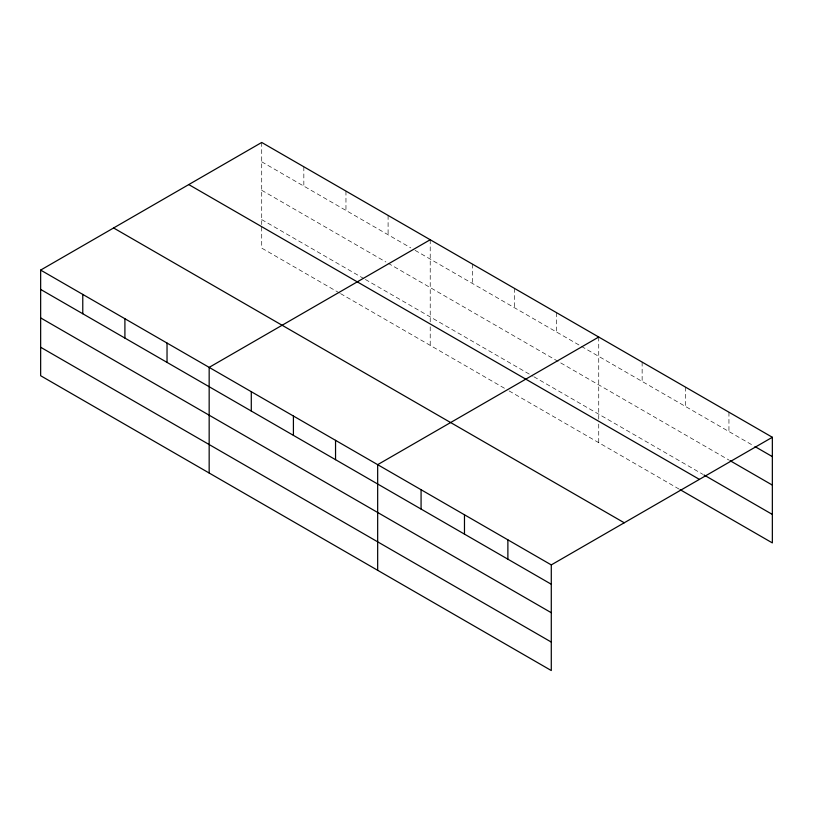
<?xml version="1.0" encoding="UTF-8"?>
<svg xmlns="http://www.w3.org/2000/svg" width="813" height="813" viewBox="0 0 813 813"><rect width="100%" height="100%" fill="white"/><g stroke="black" fill="none" stroke-linecap="round" stroke-linejoin="round"><path stroke-width="0.61" stroke-dasharray="4.07 3.05" d="M261.715 161.797L410.778 247.863M415.097 250.353L580.37 345.779M581.447 346.399L753.905 445.961M261.715 190.283L385.931 261.999M388.096 263.249L728.946 460.036M261.715 219.622L364.326 278.869M365.413 279.489L532.84 376.155M533.917 376.775L702.899 474.345M339.488 293.005L261.715 248.097L261.715 225.811M340.566 293.625L504.751 388.421M509.08 390.911L679.028 489.04M728.946 412.211L728.946 431.551M685.542 387.151L685.542 406.5M642.138 362.09L642.138 381.439M598.734 337.039L598.734 419.152M598.734 424.101L598.734 442.679M556.61 312.71L556.61 332.06M514.477 288.391L514.477 307.731M472.353 264.073L472.353 283.412M430.219 239.744L430.219 321.867M430.219 326.816L430.219 345.393M388.096 215.425L388.096 234.764M345.962 191.106L345.962 210.445M303.838 166.777L303.838 186.126M261.715 142.458L261.715 224.571"/><path stroke-width="1.22" d="M40.65 270.089L551.285 564.903L551.285 670.542L40.65 375.728L40.65 270.089L261.715 142.458L772.35 437.272L772.35 542.911L680.115 489.66M430.219 239.744L209.165 367.374L209.165 473.014M598.734 337.039L377.669 464.66L377.669 570.309M551.285 564.903L772.35 437.272M754.992 446.591L772.35 456.611M730.033 460.656L772.35 485.097M703.987 474.965L772.35 514.436M188.758 184.571L699.404 479.385M113.596 227.965L624.242 522.779M40.65 289.428L551.285 584.242M40.65 317.903L551.285 612.717M40.65 347.253L551.285 642.067M507.881 539.842L507.881 559.181M464.477 514.781L464.477 534.121M421.073 489.721L421.073 509.07M335.545 440.341L335.545 459.68M293.412 416.022L293.412 435.362M251.288 391.693L251.288 411.043M167.031 343.056L167.031 362.395M124.907 318.726L124.907 338.076M82.774 294.408L82.774 313.747"/></g></svg>
